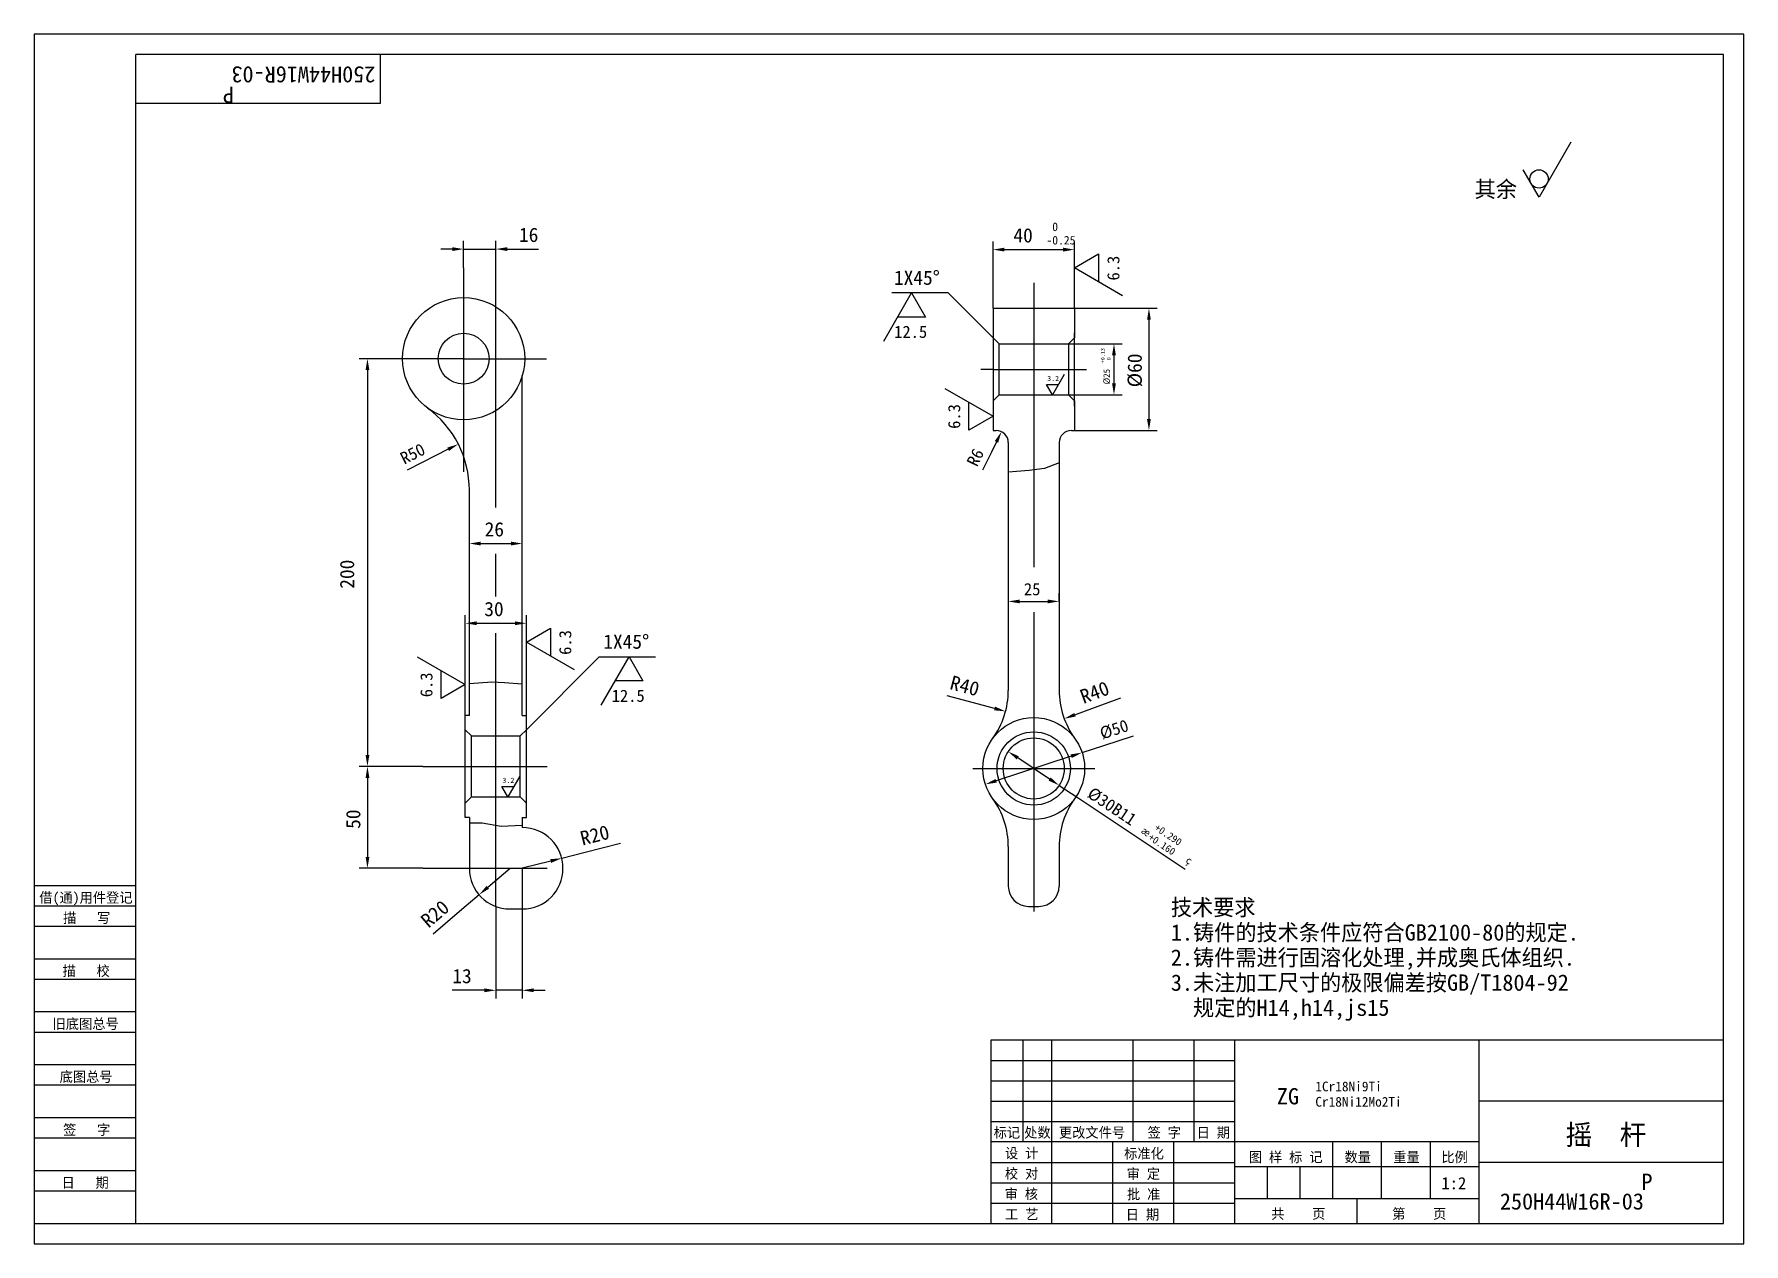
# Model space of a CAD drawing. Header units: metres. Extents: x 0 to 420, y 0 to 297.
import ezdxf

# ---------------------------------------------------------------- set-up
doc = ezdxf.new("R2010")
doc.units = ezdxf.units.M
for name, color, linetype in [('C', 6, 'Continuous'), ('D', 1, 'Continuous'), ('FL', 5, 'Continuous'), ('HA', 5, 'Continuous'), ('T', 7, 'Continuous'), ('TL', 4, 'Continuous')]:
    doc.layers.add(name, color=color, linetype=linetype)

# ---------------------------------------------------------------- blocks, each defined once
blk = doc.blocks.new('TUKUN3')
at = {"layer": 'FL'}
for p, q in [((420, 297), (0, 297)), ((0, 297), (0, 0)), ((420, 0), (420, 297)), ((0, 78), (25, 78)), ((0, 70), (25, 70)), ((0, 65), (25, 65)), ((0, 57), (25, 57)), ((0, 52), (25, 52)), ((243, 25), (243, 50)), ((250, 5), (250, 50)), ((270, 25), (270, 50)), ((285, 25), (285, 50)), ((0, 44), (25, 44)), ((235, 45), (295, 45)), ((0, 39), (25, 39)), ((235, 40), (295, 40)), ((235, 35), (295, 35)), ((0, 31), (25, 31)), ((235, 30), (295, 30)), ((0, 26), (25, 26)), ((280, 5), (280, 25)), ((0, 18), (25, 18)), ((235, 20), (295, 20)), ((0, 13), (25, 13)), ((235, 15), (295, 15)), ((235, 10), (295, 10)), ((0, 0), (420, 0))]:
    blk.add_line(p, q, dxfattribs=at)
at = {"layer": 'TL'}
for p, q in [((415, 292), (25, 292)), ((25, 5), (25, 292)), ((85, 292), (85, 280)), ((415, 5), (415, 292)), ((85, 280), (25, 280)), ((0, 88), (25, 88)), ((0, 83), (25, 83)), ((415, 50), (235, 50)), ((235, 50), (235, 5)), ((295, 5), (295, 50)), ((355, 5), (355, 50)), ((415, 35), (355, 35)), ((355, 25), (235, 25)), ((265, 5), (265, 25)), ((319, 11), (319, 25)), ((331, 11), (331, 25)), ((343, 11), (343, 25)), ((295, 19), (355, 19)), ((303, 11), (303, 19)), ((311, 11), (311, 19)), ((415, 20), (355, 20)), ((355, 11), (295, 11)), ((325, 5), (325, 11)), ((0, 5), (415, 5))]:
    blk.add_line(p, q, dxfattribs=at)
at = {"layer": 'T'}
for s, p in [('借(通)用件登记', (1.26, 83.76)), ('描   写', (7.09, 78.76)), ('描   校', (6.98, 65.76)), ('旧底图总号', (4.52, 52.76)), ('底图总号', (6.25, 39.76)), ('签   字', (7.1, 26.76)), ('标记', (235.71, 26.07)), ('处数', (243.22, 26.07)), ('更改文件号', (251.75, 26.07)), ('签 字', (273.53, 26.07)), ('日 期', (285.57, 26.07)), ('设 计', (238.5, 20.99)), ('标准化', (267.77, 20.93)), ('图 样 标 记', (298.4, 20.04)), ('数量', (321.92, 20.04)), ('重量', (333.88, 20.04)), ('比例', (345.7, 20.04)), ('校 对', (238.48, 15.99)), ('审 定', (268.39, 15.93)), ('日   期', (6.72, 13.76)), ('审 核', (238.41, 10.99)), ('批 准', (268.46, 10.93)), ('工 艺', (238.52, 5.99)), ('日 期', (268.18, 5.93)), ('共    页', (303.91, 6.13)), ('第    页', (333.62, 6.13))]:
    blk.add_text(s, height=2.5, dxfattribs=at).set_placement(p)

msp = doc.modelspace()

# ---------------------------------------------------------------- linework, layer by layer
at = {"layer": 'C'}
for p, q in [((105.5, 239.64), (105.5, 189.51)), ((245.56, 235.95), (245.56, 166.1)), ((105.5, 217.33), (88.64, 217.33)), ((105.5, 217.33), (125.86, 217.33)), ((113.41, 180.77), (113.41, 217.33)), ((235.56, 214.71), (232.56, 214.71)), ((235.56, 214.71), (255.56, 214.71)), ((255.56, 214.71), (258.56, 214.71)), ((113.41, 158.92), (113.41, 169.4)), ((245.56, 155.1), (245.56, 81.55)), ((113.41, 82.84), (113.41, 149.91)), ((95.5, 117.21), (126.06, 117.21)), ((230.56, 116.71), (260.56, 116.71)), ((95.5, 92.21), (126.06, 92.21))]:
    msp.add_line(p, q, dxfattribs=at)
at = {"layer": 'D'}
for p, q in [((377.51, 270.47), (369.7, 256.95)), ((369.7, 256.95), (365.8, 263.71)), ((102.7, 244.24), (99.9, 244.24)), ((105.5, 239.64), (105.5, 246.24)), ((105.5, 244.24), (113.41, 244.24)), ((113.41, 217.33), (113.41, 246.24)), ((116.21, 244.24), (119.01, 244.24)), ((119.01, 244.24), (123.93, 244.24)), ((235.56, 229.71), (235.56, 246.11)), ((238.36, 244.11), (252.76, 244.11)), ((255.56, 229.71), (255.56, 246.11)), ((255.56, 239.63), (261.47, 243.05)), ((267.39, 232.8), (255.56, 239.63)), ((261.47, 243.05), (261.47, 236.22)), ((208.69, 221.64), (215.52, 233.47)), ((224.55, 233.47), (210.73, 233.47)), ((215.52, 233.47), (218.93, 227.55)), ((235.56, 222.46), (224.55, 233.47)), ((218.93, 227.55), (212.1, 227.55)), ((255.56, 229.71), (275.86, 229.71)), ((273.86, 226.91), (273.86, 202.51)), ((254.06, 220.96), (267.27, 220.96)), ((95.5, 217.33), (79.87, 217.33)), ((81.87, 214.53), (81.87, 120.01)), ((105.5, 217.33), (95.5, 217.33)), ((265.27, 218.16), (265.27, 211.26)), ((223.73, 210.04), (235.56, 203.21)), ((250.17, 208.46), (248.73, 210.95)), ((248.73, 210.95), (251.6, 210.95)), ((253.04, 213.43), (250.17, 208.46)), ((229.64, 199.8), (229.64, 206.63)), ((254.06, 208.46), (267.27, 208.46)), ((235.56, 203.21), (229.64, 199.8)), ((255.56, 199.71), (275.86, 199.71)), ((98.68, 193.55), (91.6, 189.95)), ((101.7, 195.08), (98.68, 193.55)), ((235.16, 194.38), (232.98, 189.94)), ((236.39, 196.89), (235.16, 194.38)), ((109.71, 171.94), (117.11, 171.94)), ((251.81, 157.73), (251.81, 159.73)), ((239.31, 158.24), (239.31, 155.73)), ((242.11, 157.73), (249.01, 157.73)), ((105.91, 129.71), (105.91, 154.36)), ((108.71, 152.36), (118.11, 152.36)), ((120.91, 129.71), (120.91, 154.36)), ((120.91, 147.72), (126.82, 151.14)), ((132.74, 140.89), (120.91, 147.72)), ((126.82, 151.14), (126.82, 144.31)), ((94.08, 144.14), (105.91, 137.31)), ((120.91, 126.21), (138.81, 144.11)), ((138.81, 144.11), (152.63, 144.11)), ((139.3, 132.28), (146.13, 144.11)), ((146.13, 144.11), (149.55, 138.19)), ((99.99, 133.9), (99.99, 140.73)), ((105.91, 137.31), (99.99, 133.9)), ((149.55, 138.19), (142.72, 138.19)), ((233.22, 132.17), (224.28, 134.55)), ((235.93, 131.45), (233.22, 132.17)), ((255.68, 129.9), (258.3, 130.87)), ((258.3, 130.87), (266.98, 134.09)), ((257.44, 120.6), (262.76, 122.35)), ((262.76, 122.35), (270.04, 124.73)), ((254.77, 119.73), (236.34, 113.69)), ((249.47, 114.11), (241.64, 119.31)), ((95.5, 117.21), (79.87, 117.21)), ((81.87, 117.21), (79.87, 117.21)), ((81.87, 114.41), (81.87, 95.01)), ((119.27, 114.78), (116.34, 109.71)), ((116.34, 109.71), (114.87, 112.25)), ((114.87, 112.25), (117.8, 112.25)), ((251.8, 112.56), (256.47, 109.46)), ((256.47, 109.46), (282.72, 92.01)), ((135.03, 96.05), (144, 98.33)), ((126.89, 93.98), (119.91, 92.21)), ((129.6, 94.67), (135.03, 96.05)), ((95.5, 92.21), (79.87, 92.21)), ((111.44, 87.53), (116.91, 92.21)), ((119.91, 92.21), (119.91, 60.24)), ((109.31, 85.71), (105.05, 82.07)), ((105.05, 82.07), (98.02, 76.05)), ((113.41, 82.84), (113.41, 60.24)), ((107.81, 62.24), (102.72, 62.24)), ((110.61, 62.24), (107.81, 62.24)), ((119.91, 62.24), (113.41, 62.24)), ((122.71, 62.24), (125.51, 62.24))]:
    msp.add_line(p, q, dxfattribs=at)
msp.add_circle((369.7, 261.46), 2.25, dxfattribs=at)
for points in [[(102.7, 244.7), (102.7, 243.77), (105.5, 244.24)], [(116.21, 244.7), (116.21, 243.77), (113.41, 244.24)], [(238.36, 244.58), (238.36, 243.64), (235.56, 244.11)], [(252.76, 244.58), (252.76, 243.64), (255.56, 244.11)], [(273.39, 226.91), (274.32, 226.91), (273.86, 229.71)], [(264.8, 218.16), (265.74, 218.16), (265.27, 220.96)], [(82.34, 214.53), (81.41, 214.53), (81.87, 217.33)], [(264.8, 211.26), (265.74, 211.26), (265.27, 208.46)], [(273.39, 202.51), (274.32, 202.51), (273.86, 199.71)], [(236.81, 196.69), (235.98, 197.1), (237.63, 199.41)], [(101.91, 194.67), (101.49, 195.5), (104.2, 196.35)], [(109.71, 172.41), (109.71, 171.47), (106.91, 171.94)], [(117.11, 172.41), (117.11, 171.47), (119.91, 171.94)], [(242.11, 158.19), (242.11, 157.26), (239.31, 157.73)], [(249.01, 158.19), (249.01, 157.26), (251.81, 157.73)], [(108.71, 152.83), (108.71, 151.89), (105.91, 152.36)], [(118.11, 152.83), (118.11, 151.89), (120.91, 152.36)], [(235.81, 131), (236.05, 131.9), (238.63, 130.73)], [(255.84, 129.46), (255.52, 130.33), (253.05, 128.92)], [(82.34, 120.01), (81.41, 120.01), (81.87, 117.21)], [(241.38, 118.92), (241.9, 119.7), (239.31, 120.86)], [(254.92, 119.29), (254.63, 120.17), (257.44, 120.6)], [(81.41, 114.41), (82.34, 114.41), (81.87, 117.21)], [(236.48, 113.25), (236.19, 114.13), (233.68, 112.82)], [(249.21, 113.72), (249.73, 114.5), (251.8, 112.56)], [(81.41, 95.01), (82.34, 95.01), (81.87, 92.21)], [(127, 93.53), (126.77, 94.43), (129.6, 94.67)], [(111.74, 87.18), (111.13, 87.88), (109.31, 85.71)], [(110.61, 62.71), (110.61, 61.78), (113.41, 62.24)], [(122.71, 62.71), (122.71, 61.78), (119.91, 62.24)]]:
    msp.add_solid(points, dxfattribs=at)
at = {"layer": 'FL'}
for points in [[(106.91, 137.6), (112.42, 137.96), (115.54, 137.83), (119.91, 137.49)], [(119.91, 102.69), (114.76, 102.44), (110.07, 103.27), (106.91, 103.25)]]:
    msp.add_lwpolyline(points, dxfattribs=at)
at = {"layer": 'HA'}
msp.add_lwpolyline([(251.81, 191.77), (248.21, 190.38), (244.42, 189.91), (239.31, 189.44)], dxfattribs=at)
at = {"layer": 'TL'}
for p, q in [((235.56, 229.71), (235.56, 222.46)), ((235.56, 229.71), (255.56, 229.71)), ((255.56, 229.71), (255.56, 222.46)), ((235.56, 223.71), (235.56, 205.71)), ((255.56, 205.71), (255.56, 223.71)), ((235.56, 222.46), (237.06, 220.96)), ((237.06, 220.96), (254.06, 220.96)), ((237.06, 208.46), (237.06, 220.96)), ((254.06, 220.96), (255.56, 222.46)), ((254.06, 220.96), (254.06, 208.46)), ((119.91, 138.29), (119.91, 213.17)), ((237.06, 208.46), (235.56, 206.96)), ((235.56, 206.96), (235.56, 199.71)), ((237.06, 208.46), (254.06, 208.46)), ((254.06, 208.46), (255.56, 206.96)), ((255.56, 206.96), (255.56, 199.71)), ((235.56, 199.71), (236.31, 199.71)), ((254.81, 199.71), (255.56, 199.71)), ((239.31, 196.71), (239.31, 189.44)), ((251.81, 196.71), (251.81, 191.77)), ((239.31, 189.44), (239.31, 135.87)), ((251.81, 191.77), (251.81, 135.87)), ((106.91, 137.75), (106.91, 185.03)), ((106.91, 129.71), (106.91, 137.75)), ((119.91, 129.71), (119.91, 138.29)), ((105.91, 126.21), (105.91, 129.71)), ((106.91, 129.71), (105.91, 129.71)), ((105.91, 108.21), (105.91, 126.21)), ((107.41, 124.71), (105.91, 126.21)), ((120.91, 126.21), (119.41, 124.71)), ((119.91, 129.71), (120.91, 129.71)), ((120.91, 126.21), (120.91, 129.71)), ((120.91, 108.21), (120.91, 126.21)), ((107.41, 124.71), (119.41, 124.71)), ((107.41, 109.71), (107.41, 124.71)), ((119.41, 109.75), (119.41, 124.71)), ((107.41, 109.71), (105.91, 108.21)), ((107.41, 109.71), (119.41, 109.71)), ((120.91, 108.21), (119.41, 109.71)), ((105.91, 104.71), (105.91, 108.21)), ((120.91, 104.71), (120.91, 108.21)), ((106.91, 104.71), (105.91, 104.71)), ((106.91, 104.71), (106.91, 103.25)), ((106.91, 103.25), (106.91, 92.21)), ((119.91, 104.71), (120.91, 104.71)), ((119.91, 104.71), (119.91, 102.69)), ((119.91, 102.69), (119.91, 102.21)), ((239.31, 97.55), (239.31, 87.84)), ((251.81, 97.55), (251.81, 87.84)), ((116.91, 82.21), (119.91, 82.21)), ((244.31, 82.84), (246.81, 82.84))]:
    msp.add_line(p, q, dxfattribs=at)
for centre, radius in [((105.5, 217.33), 15), ((105.5, 217.33), 6.25), ((245.56, 116.71), 12.5), ((245.56, 116.71), 9), ((245.56, 116.71), 7.5)]:
    msp.add_circle(centre, radius, dxfattribs=at)
for centre, radius, start, end in [((81.91, 185.03), 25, 360, 53.86), ((236.31, 196.71), 3, 0, 90), ((254.81, 196.71), 3, 90, 180), ((219.31, 135.87), 20, 323.87, 0), ((271.81, 135.87), 20, 180, 216.13), ((219.31, 97.55), 20, 0, 36.13), ((271.81, 97.55), 20, 143.87, 180), ((119.91, 92.21), 10, 270, 90), ((116.91, 92.21), 10, 180, 270), ((244.31, 87.84), 5, 180, 270), ((246.81, 87.84), 5, 270, 0)]:
    msp.add_arc(centre, radius, start, end, dxfattribs=at)

# ---------------------------------------------------------------- block references
at = {"layer": 'D'}
msp.add_blockref('TUKUN3', (0, 0), dxfattribs=at)

# ---------------------------------------------------------------- texts
for s, height, rotation, p in [('250H44W16R-03', 4, 180, (83.83, 289.07)), ('P', 4, 180, (49.07, 284.09)), ('6.3', 2.98, 90, (266.6, 236.52)), ('+0.13', 0.96, 90, (262.98, 216.18)), ('%%C25', 1.6, 90, (264.26, 211.02)), (' 0', 0.96, 90, (264.48, 216.18)), ('%%C60', 3.5, 90, (272.11, 210.3)), ('6.3', 2.98, 90, (227.49, 200.1)), ('R50', 3, 26.93, (90.92, 191.29)), ('R6', 3, 63.81, (231.63, 190.6)), ('200', 3.5, 90, (78.61, 160.84)), ('6.3', 2.98, 90, (131.95, 144.6)), ('6.3', 2.98, 90, (97.84, 134.2)), ('R40', 3.5, 345.1, (224.73, 136.24)), ('R40', 3.5, 20.33, (257.78, 132.54)), ('%%C50', 3, 18.14, (262.38, 123.8)), ('%%C30B11', 3, 326.4, (258.46, 109.86)), ('50', 3.5, 90, (80.12, 101.88)), ('R20', 3.5, 14.24, (134.69, 97.77)), ('%%230', 1.8, 326.4, (271.73, 101.05)), ('+0.290', 1.8, 326.4, (275.06, 101.72)), ('+0.160', 1.8, 326.4, (273.5, 99.37)), ('%%231', 1.8, 326.4, (282.72, 93.74)), ('R20', 3.5, 40.55, (96.88, 77.38))]:
    msp.add_text(s, height=height, rotation=rotation, dxfattribs=at).set_placement(p)
for s, height, p in [('其余', 4, (353.88, 256.95)), ('16', 3.5, (119.1, 245.99)), ('40', 3.5, (240.56, 245.86)), (' 0', 2.1, (248.67, 248.66)), ('-0.25', 2.1, (248.67, 245.37)), ('1X45%%d', 3.5, (211.22, 235.46)), ('12.5', 2.98, (211.27, 222.43)), ('3.2', 1.25, (248.86, 211.85)), ('26', 3.5, (110.66, 173.69)), ('25', 3, (243.13, 159.23)), ('30', 3.5, (110.57, 154.11)), ('1X45%%d', 3.5, (139.81, 146.1)), ('12.5', 2.98, (141.88, 133.07)), ('3.2', 1.27, (115, 113.17)), ('技术要求', 4, (279.24, 80.61)), ('1.铸件的技术条件应符合GB2100-80的规定.', 4, (279.24, 74.45)), ('2.铸件需进行固溶化处理,并成奥氏体组织.', 4, (279.24, 68.29)), ('13', 3.5, (102.72, 63.99)), ('3.未注加工尺寸的极限偏差按GB/T1804-92', 4, (279.24, 62.13)), ('  规定的H14,h14,js15', 4, (279.24, 55.97)), ('ZG', 4, (305.28, 34.23)), ('1Cr18Ni9Ti', 2.4, (314.74, 37.43)), ('Cr18Ni12Mo2Ti', 2.4, (314.74, 33.67)), ('摇  杆', 5, (376.22, 24.27)), ('P', 4, (394.85, 13.23)), ('1:2', 3, (345.7, 13.38)), ('250H44W16R-03', 4, (360.08, 8.41))]:
    msp.add_text(s, height=height, dxfattribs=at).set_placement(p)

doc.saveas('drawing.dxf')
